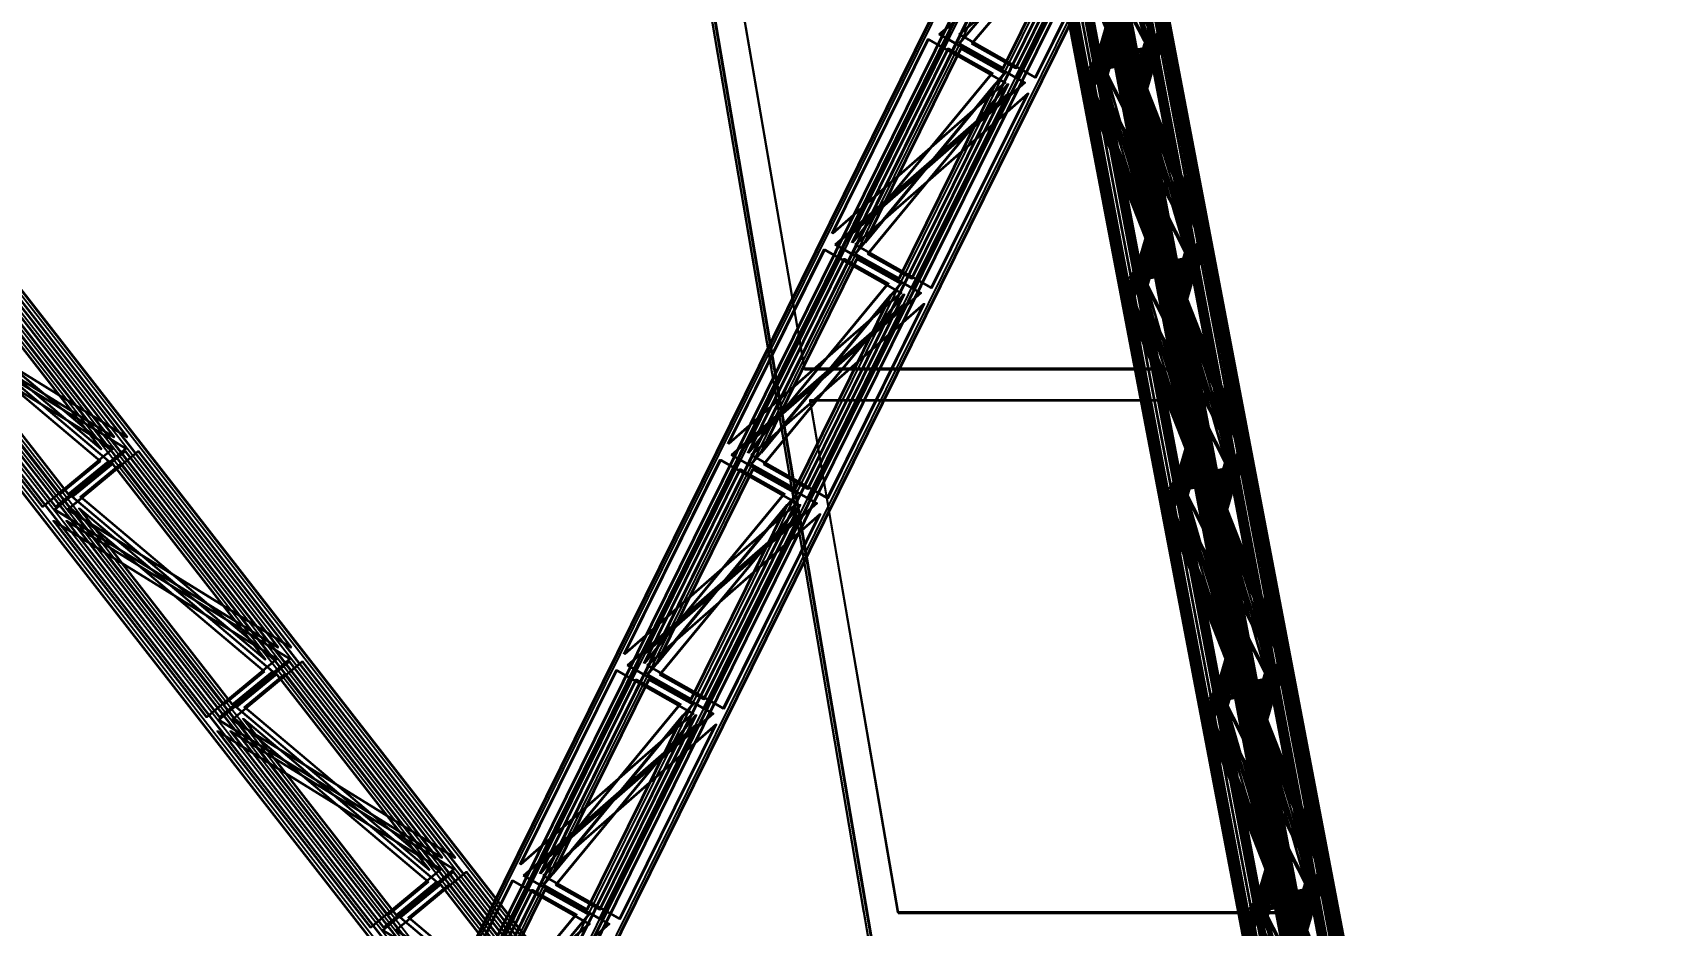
# Model space of a CAD drawing. Header units: millimetres. Extents: x -84906 to 117550, y -3000 to 338000.
# Drawn here: x 10660 to 19744, y 74025 to 78975 of the extents above; entities that cross this region are included whole.
import ezdxf

# ---------------------------------------------------------------- set-up
doc = ezdxf.new("R2010")
doc.units = ezdxf.units.MM
doc.layers.add('D-STR-DIM', color=7, linetype='Continuous', lineweight=13)
doc.layers.add('D-STR-STRC', color=7, linetype='Continuous', lineweight=25)
doc.styles.add('OpenSansCondensed-Light', font='OpenSansCondensed-Light.ttf')
doc.styles.add('TOWER_UNICODE', font='Arial Unicode.ttf')
doc.dimstyles.new('EZDXF', dxfattribs={"dimtxt": 0.25, "dimasz": 0.175, "dimexe": 0.375, "dimexo": 0.125, "dimgap": 0.1, "dimtad": 1, "dimlfac": 100, "dimzin": 12, "dimdsep": 46, "dimtxsty": 'OpenSansCondensed-Light', "dimblk": 'ARCHTICK', "dimcen": 2.5, "dimazin": 3, "dimtfac": 0.5, "dimtmove": 2, "dimatfit": 3})

# ---------------------------------------------------------------- blocks, each defined once
blk = doc.blocks.new('_ARCHTICK')
at = {"color": 0, "linetype": 'BYBLOCK', "const_width": 0.15}
blk.add_lwpolyline([(-0.5, -0.5), (0.5, 0.5)], dxfattribs=at)

msp = doc.modelspace()

# ---------------------------------------------------------------- linework, layer by layer
at = {"layer": 'D-STR-STRC'}
for points in [[(19367.7, 66200.3), (18882.7, 65799.7), (7969.6, 79799.7), (8454.5, 80200.3)], [(19371.5, 66200.3), (18886.5, 65799.7), (7973.4, 79799.7), (8458.3, 80200.3)], [(19439.7, 66200.3), (18954.8, 65799.7), (8041.7, 79799.7), (8526.6, 80200.3)], [(19443.5, 66200.3), (18958.6, 65799.7), (8045.5, 79799.7), (8530.4, 80200.3)], [(19297.4, 66131.4), (18979.1, 65868.6), (8066, 79868.6), (8384.2, 80131.4)], [(19301.2, 66131.4), (18982.9, 65868.6), (8069.8, 79868.6), (8388, 80131.4)], [(19343.4, 66131.4), (19025.1, 65868.6), (8112, 79868.6), (8430.2, 80131.4)], [(19347.1, 66131.4), (19028.9, 65868.6), (8115.8, 79868.6), (8434, 80131.4)], [(9260.2, 66149.7), (9788, 65850.3), (16706.4, 79850.3), (16178.6, 80149.7)], [(9265.9, 66149.7), (9793.8, 65850.3), (16712.2, 79850.3), (16184.3, 80149.7)], [(9369.4, 66149.7), (9897.2, 65850.3), (16815.7, 79850.3), (16287.8, 80149.7)], [(9375.1, 66149.7), (9903, 65850.3), (16821.4, 79850.3), (16293.6, 80149.7)], [(19115.4, 66149.7), (18912.2, 65850.3), (16249.1, 79850.3), (16452.3, 80149.7)], [(19130.3, 66149.7), (18927.2, 65850.3), (16264, 79850.3), (16467.2, 80149.7)], [(19094.4, 66168.5), (18927.3, 65831.5), (16264.2, 79831.5), (16431.3, 80168.5)], [(19078.8, 66185.3), (18939.1, 65814.7), (16276, 79814.7), (16415.7, 80185.3)], [(19109.7, 66168.5), (18942.5, 65831.5), (16279.4, 79831.5), (16446.5, 80168.5)], [(19066.9, 66200.3), (18948.5, 65799.7), (16285.4, 79799.7), (16403.7, 80200.3)], [(19094.3, 66185.3), (18954.5, 65814.7), (16291.4, 79814.7), (16431.1, 80185.3)], [(19082.4, 66200.3), (18964.1, 65799.7), (16300.9, 79799.7), (16419.3, 80200.3)], [(19100, 66131.4), (19022.3, 65868.6), (16359.2, 79868.6), (16436.8, 80131.4)], [(19115.5, 66131.4), (19037.8, 65868.6), (16374.7, 79868.6), (16452.4, 80131.4)], [(19399.1, 66149.7), (19195.9, 65850.3), (16532.8, 79850.3), (16736, 80149.7)], [(19288.4, 66131.4), (19210.8, 65868.6), (16547.6, 79868.6), (16625.3, 80131.4)], [(19414, 66149.7), (19210.9, 65850.3), (16547.7, 79850.3), (16750.9, 80149.7)], [(19383.7, 66168.5), (19216.6, 65831.5), (16553.5, 79831.5), (16720.6, 80168.5)], [(19304, 66131.4), (19226.3, 65868.6), (16563.2, 79868.6), (16640.8, 80131.4)], [(19399, 66168.5), (19231.8, 65831.5), (16568.7, 79831.5), (16735.8, 80168.5)], [(19371.7, 66185.3), (19232, 65814.7), (16568.9, 79814.7), (16708.6, 80185.3)], [(19362.2, 66200.3), (19243.9, 65799.7), (16580.7, 79799.7), (16699.1, 80200.3)], [(19387.1, 66185.3), (19247.4, 65814.7), (16584.3, 79814.7), (16724, 80185.3)], [(19377.7, 66200.3), (19259.4, 65799.7), (16596.3, 79799.7), (16714.6, 80200.3)], [(9370.6, 66098.3), (9717, 65901.7), (16635.5, 79901.7), (16289.1, 80098.3)], [(9376.4, 66098.3), (9722.8, 65901.7), (16641.2, 79901.7), (16294.8, 80098.3)], [(9440.3, 66098.3), (9786.7, 65901.7), (16705.2, 79901.7), (16358.8, 80098.3)], [(9446.1, 66098.3), (9792.5, 65901.7), (16710.9, 79901.7), (16364.5, 80098.3)], [(19597.2, 64963.9), (16823.6, 64963.9), (14256.3, 80041.4), (16729.9, 80041.4)], [(19597.2, 64961.2), (16823.6, 64961.2), (14256.3, 80038.8), (16729.9, 80038.8)], [(16839.3, 64963.9), (16839.3, 64963.9), (14272, 80041.4), (14272, 80041.4)], [(19379.3, 66051.2), (18947, 65969.7), (16283.8, 79969.7), (16716.2, 80051.2)], [(19379.3, 66051.2), (18947, 65969.7), (16283.8, 79969.7), (16716.2, 80051.2)], [(19379.3, 66049.7), (18947, 65968.2), (16283.8, 79968.2), (16716.2, 80049.7)], [(19379.3, 66049.7), (18947, 65968.2), (16283.8, 79968.2), (16716.2, 80049.7)], [(19379.3, 66041.1), (18947, 65958.9), (16283.9, 79958.9), (16716.1, 80041.1)], [(19131.8, 66098.3), (18998.5, 65901.7), (16335.3, 79901.7), (16468.7, 80098.3)], [(19118.1, 66110.6), (19008.4, 65889.4), (16345.2, 79889.4), (16454.9, 80110.6)], [(19146.7, 66098.3), (19013.4, 65901.7), (16350.3, 79901.7), (16483.6, 80098.3)], [(19107.8, 66121.6), (19016.1, 65878.4), (16353, 79878.4), (16444.7, 80121.6)], [(19133.3, 66110.6), (19023.6, 65889.4), (16360.5, 79889.4), (16470.2, 80110.6)], [(19123.2, 66121.6), (19031.5, 65878.4), (16368.4, 79878.4), (16460.1, 80121.6)], [(19312.9, 66098.3), (19179.5, 65901.7), (16516.4, 79901.7), (16649.7, 80098.3)], [(19302.7, 66110.6), (19193, 65889.4), (16529.8, 79889.4), (16639.5, 80110.6)], [(19327.8, 66098.3), (19194.5, 65901.7), (16531.3, 79901.7), (16664.7, 80098.3)], [(19294.7, 66121.6), (19203, 65878.4), (16539.9, 79878.4), (16631.6, 80121.6)], [(19317.9, 66110.6), (19208.2, 65889.4), (16545.1, 79889.4), (16654.8, 80110.6)], [(19310.1, 66121.6), (19218.4, 65878.4), (16555.3, 79878.4), (16647, 80121.6)], [(16823.6, 64958.2), (19597.2, 64958.2), (16729.9, 80035.8), (14256.3, 80035.8)], [(14754.8, 77110.6), (14754.8, 77110.6), (14271.1, 79951.4), (14271.1, 79951.4)], [(14770.6, 77113.3), (14770.6, 77113.3), (14286.9, 79954.1), (14286.9, 79954.1)], [(14939.1, 77110.3), (17102.6, 77110.3), (16566.3, 79951.7), (14451.2, 79951.7)], [(14939.1, 77107.3), (17102.6, 77107.3), (16566.3, 79948.7), (14451.2, 79948.7)], [(17102.5, 77113.3), (14939.1, 77113.3), (14451.3, 79954.1), (16566.4, 79954.1)], [(17102.5, 77110.6), (14939.1, 77110.6), (14451.3, 79951.4), (16566.4, 79951.4)], [(19379.3, 66031.8), (18947, 65950.3), (16283.8, 79950.3), (16716.2, 80031.8)], [(19379.3, 66031.8), (18947, 65950.3), (16283.8, 79950.3), (16716.2, 80031.8)], [(19379.3, 66030.3), (18947, 65948.8), (16283.8, 79948.8), (16716.2, 80030.3)], [(19379.3, 66030.3), (18947, 65948.8), (16283.8, 79948.8), (16716.2, 80030.3)], [(19581.5, 64958.2), (19581.5, 64958.2), (16714.2, 80035.8), (16714.2, 80035.8)], [(17271.1, 77107.3), (17271.1, 77107.3), (16730.8, 79948.7), (16730.8, 79948.7)], [(17286.8, 77110.3), (17286.8, 77110.3), (16746.5, 79951.7), (16746.5, 79951.7)], [(16885.3, 78948), (16695.5, 79945.9), (16386, 79887.6)], [(16885.3, 78948), (16695.5, 79945.9), (16386, 79887.6)], [(16885.3, 78946.5), (16695.5, 79944.4), (16386, 79886.1)], [(16885.3, 78946.5), (16695.5, 79944.4), (16386, 79886.1)], [(16885.3, 78928.7), (16695.5, 79926.6), (16386, 79868.3)], [(16885.3, 78928.7), (16695.5, 79926.6), (16386, 79868.3)], [(16885.3, 78927.2), (16695.5, 79925.1), (16386, 79866.8)], [(16885.3, 78927.2), (16695.5, 79925.1), (16386, 79866.8)], [(16885.2, 78938.2), (16695.5, 79935.4), (16386.1, 79876.5)], [(15794.7, 78916.1), (16038, 78778.1), (16539.2, 79792.3)], [(15800.4, 78916.1), (16043.7, 78778.1), (16544.9, 79792.3)], [(15864.4, 78916.1), (16107.7, 78778.1), (16608.9, 79792.3)], [(15870.1, 78916.1), (16113.4, 78778.1), (16614.6, 79792.3)], [(16849.5, 78895.7), (16540, 78837.3), (16350.1, 79835.2)], [(16849.5, 78895.7), (16540, 78837.3), (16350.1, 79835.2)], [(16849.5, 78894.1), (16540, 78835.8), (16350.1, 79833.7)], [(16849.5, 78894.1), (16540, 78835.8), (16350.1, 79833.7)], [(16849.5, 78876.3), (16540, 78818), (16350.1, 79815.9)], [(16849.5, 78876.3), (16540, 78818), (16350.1, 79815.9)], [(16849.5, 78874.8), (16540, 78816.5), (16350.1, 79814.4)], [(16849.5, 78874.8), (16540, 78816.5), (16350.1, 79814.4)], [(16849.4, 78885.6), (16540, 78826.7), (16350.3, 79823.9)], [(16659, 78916.1), (16565.3, 78778.1), (16372.4, 79792.3)], [(16650.2, 78922.5), (16573.2, 78767.2), (16379.1, 79787.2)], [(16643.8, 78928.1), (16579.4, 78757.3), (16384.2, 79783.3)], [(16673.9, 78916.1), (16580.3, 78778.1), (16387.3, 79792.3)], [(16639, 78933), (16584.4, 78748.4), (16388.1, 79780.5)], [(16665.4, 78922.5), (16588.4, 78767.2), (16394.4, 79787.2)], [(16659.2, 78928.1), (16594.8, 78757.3), (16399.6, 79783.3)], [(16654.5, 78933), (16600, 78748.4), (16403.6, 79780.5)], [(16840, 78916.1), (16746.4, 78778.1), (16553.5, 79792.3)], [(16834.8, 78922.5), (16757.8, 78767.2), (16563.7, 79787.2)], [(16855, 78916.1), (16761.3, 78778.1), (16568.4, 79792.3)], [(16830.7, 78928.1), (16766.3, 78757.3), (16571.1, 79783.3)], [(16827.4, 78933), (16772.9, 78748.4), (16576.5, 79780.5)], [(16850, 78922.5), (16773, 78767.2), (16579, 79787.2)], [(16846.1, 78928.1), (16781.7, 78757.3), (16586.5, 79783.3)], [(16843, 78933), (16788.4, 78748.4), (16592.1, 79780.5)], [(15684.2, 78967.6), (16108.9, 78726.6), (16610.1, 79740.8)], [(15689.9, 78967.6), (16114.7, 78726.6), (16615.9, 79740.8)], [(15793.4, 78967.6), (16218.1, 78726.6), (16719.3, 79740.8)], [(15799.1, 78967.6), (16223.9, 78726.6), (16725.1, 79740.8)], [(16642.6, 78967.6), (16479.1, 78726.6), (16286.2, 79740.8)], [(16626.6, 78980.4), (16492.1, 78709.3), (16298.1, 79729.3)], [(16657.5, 78967.6), (16494, 78726.6), (16301.1, 79740.8)], [(16614.8, 78991.8), (16502.4, 78693.6), (16307.2, 79719.6)], [(16641.8, 78980.4), (16507.3, 78709.3), (16313.3, 79729.3)], [(16605.9, 79001.9), (16510.6, 78679.6), (16314.3, 79711.7)], [(16630.2, 78991.8), (16517.8, 78693.6), (16322.6, 79719.6)], [(16621.4, 79001.9), (16526.2, 78679.6), (16329.8, 79711.7)], [(16926.3, 78967.6), (16762.8, 78726.6), (16569.9, 79740.8)], [(16941.2, 78967.6), (16777.7, 78726.6), (16584.8, 79740.8)], [(16915.9, 78980.4), (16781.4, 78709.3), (16587.4, 79729.3)], [(16907.7, 78991.8), (16795.3, 78693.6), (16600.1, 79719.6)], [(16931.1, 78980.4), (16796.6, 78709.3), (16602.6, 79729.3)], [(16901.2, 79001.9), (16806, 78679.6), (16609.6, 79711.7)], [(16923.1, 78991.8), (16810.7, 78693.6), (16615.5, 79719.6)], [(16916.7, 79001.9), (16821.5, 78679.6), (16625.2, 79711.7)], [(16853, 77875.7), (16647.2, 78957.4), (16512.7, 78686.2)], [(16839.6, 77887.9), (16633.2, 78973.1), (16520.7, 78674.8)], [(16829.4, 77898.4), (16622.3, 78987.1), (16527.1, 78664.8)], [(16868.2, 77875.7), (16662.5, 78957.4), (16528, 78686.2)], [(16855, 77887.9), (16648.6, 78973.1), (16536.1, 78674.8)], [(16845, 77898.4), (16637.9, 78987.1), (16542.7, 78664.8)], [(17142.3, 77875.7), (16936.5, 78957.4), (16802, 78686.2)], [(17132.5, 77887.9), (16926.1, 78973.1), (16813.6, 78674.8)], [(17157.5, 77875.7), (16951.8, 78957.4), (16817.3, 78686.2)], [(17124.8, 77898.4), (16917.7, 78987.1), (16822.4, 78664.8)], [(17147.9, 77887.9), (16941.5, 78973.1), (16829, 78674.8)], [(17140.3, 77898.4), (16933.2, 78987.1), (16838, 78664.8)], [(15090.2, 77861.8), (15623, 78940.1), (16047.8, 78699.1)], [(15095.9, 77861.8), (15628.8, 78940.1), (16053.5, 78699.1)], [(15199.4, 77861.8), (15732.3, 78940.1), (16157, 78699.1)], [(15200.7, 77810.3), (15733.5, 78888.6), (15976.8, 78750.5)], [(15205.1, 77861.8), (15738, 78940.1), (16162.7, 78699.1)], [(15206.4, 77810.3), (15739.3, 78888.6), (15982.6, 78750.5)], [(15270.4, 77810.3), (15803.2, 78888.6), (16046.5, 78750.5)], [(15276.1, 77810.3), (15809, 78888.6), (16052.3, 78750.5)], [(16871.2, 77861.8), (16666.1, 78940.1), (16502.6, 78699.1)], [(16886.2, 77861.8), (16681.1, 78940.1), (16517.6, 78699.1)], [(16887.6, 77810.3), (16682.5, 78888.6), (16588.9, 78750.5)], [(16876.6, 77817.8), (16670.9, 78899.5), (16593.8, 78744.1)], [(16868.6, 77824.2), (16662.1, 78909.4), (16597.7, 78738.5)], [(16862.5, 77829.6), (16655.4, 78918.3), (16600.9, 78733.7)], [(16902.6, 77810.3), (16697.5, 78888.6), (16603.8, 78750.5)], [(16891.8, 77817.8), (16686.1, 78899.5), (16609, 78744.1)], [(16884, 77824.2), (16677.6, 78909.4), (16613.2, 78738.5)], [(16878.1, 77829.6), (16671, 78918.3), (16616.4, 78733.7)], [(17068.7, 77810.3), (16863.6, 78888.6), (16769.9, 78750.5)], [(17061.2, 77817.8), (16855.5, 78899.5), (16778.4, 78744.1)], [(17055.5, 77824.2), (16849.1, 78909.4), (16784.7, 78738.5)], [(17083.6, 77810.3), (16878.5, 78888.6), (16784.9, 78750.5)], [(17154.9, 77861.8), (16949.8, 78940.1), (16786.3, 78699.1)], [(17051, 77829.6), (16843.9, 78918.3), (16789.4, 78733.7)], [(17076.5, 77817.8), (16870.7, 78899.5), (16793.7, 78744.1)], [(17070.9, 77824.2), (16864.5, 78909.4), (16800.1, 78738.5)], [(17169.9, 77861.8), (16964.8, 78940.1), (16801.3, 78699.1)], [(17066.5, 77829.6), (16859.4, 78918.3), (16804.9, 78733.7)], [(17107.2, 77781.3), (16903.9, 78850.2), (16594.4, 78791.8)], [(17107.2, 77781.3), (16903.9, 78850.2), (16594.4, 78791.8)], [(17107.2, 77779.8), (16903.9, 78848.7), (16594.4, 78790.3)], [(17107.2, 77779.8), (16903.9, 78848.7), (16594.4, 78790.3)], [(17107.1, 77771.5), (16903.9, 78840), (16594.4, 78781.1)], [(17107.2, 77762), (16903.9, 78830.9), (16594.4, 78772.5)], [(17107.2, 77762), (16903.9, 78830.9), (16594.4, 78772.5)], [(17107.2, 77760.5), (16903.9, 78829.4), (16594.4, 78771)], [(17107.2, 77760.5), (16903.9, 78829.4), (16594.4, 78771)], [(15218.1, 77749.5), (15461.4, 77611.4), (15994.3, 78689.7)], [(15223.9, 77749.5), (15467.2, 77611.4), (16000, 78689.7)], [(15287.8, 77749.5), (15531.1, 77611.4), (16064, 78689.7)], [(15293.6, 77749.5), (15536.9, 77611.4), (16069.7, 78689.7)], [(17071.4, 77729), (16761.9, 77670.6), (16558.6, 78739.5)], [(17071.4, 77729), (16761.9, 77670.6), (16558.6, 78739.5)], [(17071.4, 77727.5), (16761.9, 77669.1), (16558.6, 78738)], [(17071.4, 77727.5), (16761.9, 77669.1), (16558.6, 78738)], [(17071.3, 77718.9), (16761.9, 77660), (16558.6, 78728.5)], [(17071.4, 77709.7), (16761.9, 77651.3), (16558.6, 78720.2)], [(17071.4, 77709.7), (16761.9, 77651.3), (16558.6, 78720.2)], [(17071.4, 77708.2), (16761.9, 77649.8), (16558.6, 78718.7)], [(17071.4, 77708.2), (16761.9, 77649.8), (16558.6, 78718.7)], [(16880.9, 77749.5), (16787.3, 77611.4), (16582.2, 78689.7)], [(16872.1, 77755.9), (16795.1, 77600.5), (16589.3, 78682.2)], [(16865.7, 77761.5), (16801.3, 77590.6), (16594.9, 78675.8)], [(16895.9, 77749.5), (16802.2, 77611.4), (16597.1, 78689.7)], [(16887.4, 77755.9), (16810.3, 77600.5), (16604.6, 78682.2)], [(16881.1, 77761.5), (16816.7, 77590.6), (16610.3, 78675.8)], [(17062, 77749.5), (16968.3, 77611.4), (16763.2, 78689.7)], [(17056.8, 77755.9), (16979.7, 77600.5), (16773.9, 78682.2)], [(17076.9, 77749.5), (16983.3, 77611.4), (16778.1, 78689.7)], [(17052.6, 77761.5), (16988.2, 77590.6), (16781.8, 78675.8)], [(17072, 77755.9), (16994.9, 77600.5), (16789.2, 78682.2)], [(17068, 77761.5), (17003.6, 77590.6), (16797.2, 78675.8)], [(15107.6, 77800.9), (15532.4, 77559.9), (16065.3, 78638.2)], [(15113.4, 77800.9), (15538.1, 77559.9), (16071, 78638.2)], [(15216.9, 77800.9), (15641.6, 77559.9), (16174.5, 78638.2)], [(15222.6, 77800.9), (15647.3, 77559.9), (16180.2, 78638.2)], [(16864.5, 77800.9), (16701, 77559.9), (16495.9, 78638.2)], [(16848.5, 77813.8), (16714, 77542.6), (16508.3, 78624.3)], [(16879.5, 77800.9), (16716, 77559.9), (16510.8, 78638.2)], [(16836.7, 77825.2), (16724.3, 77526.9), (16517.9, 78612.1)], [(16863.7, 77813.8), (16729.2, 77542.6), (16523.5, 78624.3)], [(16827.8, 77835.2), (16732.6, 77512.9), (16525.5, 78601.6)], [(16852.2, 77825.2), (16739.7, 77526.9), (16533.3, 78612.1)], [(16843.3, 77835.2), (16748.1, 77512.9), (16541, 78601.6)], [(16860.9, 77766.3), (16806.3, 77581.7), (16599.2, 78670.4)], [(16876.4, 77766.3), (16821.9, 77581.7), (16614.8, 78670.4)], [(17148.2, 77800.9), (16984.7, 77559.9), (16779.6, 78638.2)], [(17049.4, 77766.3), (16994.8, 77581.7), (16787.7, 78670.4)], [(17163.2, 77800.9), (16999.7, 77559.9), (16794.5, 78638.2)], [(17137.8, 77813.8), (17003.3, 77542.6), (16797.6, 78624.3)], [(17064.9, 77766.3), (17010.3, 77581.7), (16803.3, 78670.4)], [(17129.6, 77825.2), (17017.2, 77526.9), (16810.8, 78612.1)], [(17153, 77813.8), (17018.5, 77542.6), (16812.8, 78624.3)], [(17123.1, 77835.2), (17027.9, 77512.9), (16820.8, 78601.6)], [(17145.1, 77825.2), (17032.6, 77526.9), (16826.2, 78612.1)], [(17138.7, 77835.2), (17043.4, 77512.9), (16836.3, 78601.6)], [(11108.4, 76731.8), (10259.8, 77820.4), (9869.6, 77498.1)], [(11112.2, 76731.8), (10263.6, 77820.4), (9873.4, 77498.1)], [(11180.5, 76731.8), (10331.9, 77820.4), (9941.6, 77498.1)], [(11184.3, 76731.8), (10335.7, 77820.4), (9945.4, 77498.1)], [(14513.6, 76695.1), (15046.5, 77773.4), (15471.3, 77532.4)], [(14519.4, 76695.1), (15052.3, 77773.4), (15477, 77532.4)], [(14622.9, 76695.1), (15155.7, 77773.4), (15580.5, 77532.4)], [(14628.6, 76695.1), (15161.5, 77773.4), (15586.2, 77532.4)], [(17093.2, 76695.1), (16888.1, 77773.4), (16724.6, 77532.4)], [(17074.9, 76709), (16869.2, 77790.7), (16734.7, 77519.6)], [(17108.1, 76695.1), (16903, 77773.4), (16739.5, 77532.4)], [(17061.5, 76721.3), (16855.1, 77806.4), (16742.7, 77508.2)], [(17051.4, 76731.8), (16844.3, 77820.4), (16749, 77498.1)], [(17090.1, 76709), (16884.4, 77790.7), (16749.9, 77519.6)], [(17076.9, 76721.3), (16870.5, 77806.4), (16758.1, 77508.2)], [(17066.9, 76731.8), (16859.8, 77820.4), (16764.6, 77498.1)], [(17376.9, 76695.1), (17171.8, 77773.4), (17008.3, 77532.4)], [(17391.8, 76695.1), (17186.7, 77773.4), (17023.2, 77532.4)], [(17364.2, 76709), (17158.5, 77790.7), (17024, 77519.6)], [(17354.4, 76721.3), (17148, 77806.4), (17035.6, 77508.2)], [(17379.5, 76709), (17173.7, 77790.7), (17039.2, 77519.6)], [(17346.7, 76731.8), (17139.6, 77820.4), (17044.4, 77498.1)], [(17369.8, 76721.3), (17163.4, 77806.4), (17051, 77508.2)], [(17362.2, 76731.8), (17155.1, 77820.4), (17059.9, 77498.1)], [(11038.1, 76662.9), (10189.5, 77751.6), (9966, 77567)], [(11041.9, 76662.9), (10193.3, 77751.6), (9969.8, 77567)], [(11084.1, 76662.9), (10235.5, 77751.6), (10012, 77567)], [(11087.9, 76662.9), (10239.3, 77751.6), (10015.8, 77567)], [(14624.1, 76643.6), (15157, 77721.9), (15400.3, 77583.9)], [(14629.9, 76643.6), (15162.7, 77721.9), (15406, 77583.9)], [(14693.8, 76643.6), (15226.7, 77721.9), (15470, 77583.9)], [(14699.6, 76643.6), (15232.4, 77721.9), (15475.7, 77583.9)], [(17109.6, 76643.6), (16904.5, 77721.9), (16810.8, 77583.9)], [(17098.5, 76651.1), (16892.8, 77732.8), (16815.7, 77577.5)], [(17329.2, 76614.7), (17125.8, 77683.5), (16816.3, 77625.2)], [(17329.2, 76614.7), (17125.8, 77683.5), (16816.3, 77625.2)], [(17329.2, 76613.2), (17125.8, 77682), (16816.3, 77623.7)], [(17329.2, 76613.2), (17125.8, 77682), (16816.3, 77623.7)], [(17090.5, 76657.6), (16884.1, 77742.7), (16819.7, 77571.9)], [(17084.5, 76662.9), (16877.4, 77751.6), (16822.8, 77567)], [(17124.5, 76643.6), (16919.4, 77721.9), (16825.7, 77583.9)], [(17113.8, 76651.1), (16908, 77732.8), (16831, 77577.5)], [(17105.9, 76657.6), (16899.5, 77742.7), (16835.1, 77571.9)], [(17100, 76662.9), (16892.9, 77751.6), (16838.4, 77567)], [(17290.6, 76643.6), (17085.5, 77721.9), (16991.9, 77583.9)], [(17283.2, 76651.1), (17077.4, 77732.8), (17000.4, 77577.5)], [(17277.4, 76657.6), (17071, 77742.7), (17006.6, 77571.9)], [(17305.6, 76643.6), (17100.4, 77721.9), (17006.8, 77583.9)], [(17272.9, 76662.9), (17065.8, 77751.6), (17011.3, 77567)], [(17298.4, 76651.1), (17092.6, 77732.8), (17015.6, 77577.5)], [(17292.8, 76657.6), (17086.4, 77742.7), (17022, 77571.9)], [(17288.5, 76662.9), (17081.4, 77751.6), (17026.8, 77567)], [(17329.2, 76595.4), (17125.8, 77664.2), (16816.3, 77605.9)], [(17329.2, 76595.4), (17125.8, 77664.2), (16816.3, 77605.9)], [(17329.2, 76593.8), (17125.8, 77662.7), (16816.3, 77604.3)], [(17329.2, 76593.8), (17125.8, 77662.7), (16816.3, 77604.3)], [(17329.1, 76604.9), (17125.8, 77673.3), (16816.4, 77614.4)], [(11031.4, 76599.7), (10807.9, 76415.1), (9959.2, 77503.7)], [(11035.2, 76599.7), (10811.7, 76415.1), (9963, 77503.7)], [(11077.4, 76599.7), (10853.8, 76415.1), (10005.2, 77503.7)], [(11081.2, 76599.7), (10857.6, 76415.1), (10009, 77503.7)], [(14641.6, 76582.8), (14884.9, 76444.7), (15417.8, 77523)], [(14647.3, 76582.8), (14890.6, 76444.7), (15423.5, 77523)], [(14711.3, 76582.8), (14954.6, 76444.7), (15487.4, 77523)], [(14717, 76582.8), (14960.3, 76444.7), (15493.2, 77523)], [(17293.3, 76562.3), (16983.8, 76504), (16780.5, 77572.8)], [(17293.3, 76562.3), (16983.8, 76504), (16780.5, 77572.8)], [(17293.3, 76560.8), (16983.8, 76502.5), (16780.5, 77571.3)], [(17293.3, 76560.8), (16983.8, 76502.5), (16780.5, 77571.3)], [(17293.3, 76543), (16983.8, 76484.7), (16780.5, 77553.5)], [(17293.3, 76543), (16983.8, 76484.7), (16780.5, 77553.5)], [(17293.3, 76541.5), (16983.8, 76483.1), (16780.5, 77552)], [(17293.3, 76541.5), (16983.8, 76483.1), (16780.5, 77552)], [(17293.3, 76552.2), (16983.8, 76493.4), (16780.6, 77561.8)], [(17102.9, 76582.8), (17009.2, 76444.7), (16804.1, 77523)], [(17094.1, 76589.2), (17017, 76433.9), (16811.3, 77515.5)], [(17087.6, 76594.8), (17023.2, 76424), (16816.8, 77509.1)], [(17117.8, 76582.8), (17024.1, 76444.7), (16819, 77523)], [(17082.8, 76599.7), (17028.3, 76415.1), (16821.2, 77503.7)], [(17109.3, 76589.2), (17032.2, 76433.9), (16826.5, 77515.5)], [(17103.1, 76594.8), (17038.7, 76424), (16832.2, 77509.1)], [(17098.4, 76599.7), (17043.8, 76415.1), (16836.7, 77503.7)], [(17283.9, 76582.8), (17190.2, 76444.7), (16985.1, 77523)], [(17278.7, 76589.2), (17201.6, 76433.9), (16995.9, 77515.5)], [(17298.8, 76582.8), (17205.2, 76444.7), (17000.1, 77523)], [(17274.6, 76594.8), (17210.2, 76424), (17003.7, 77509.1)], [(17271.3, 76599.7), (17216.7, 76415.1), (17009.6, 77503.7)], [(17293.9, 76589.2), (17216.9, 76433.9), (17011.1, 77515.5)], [(17290, 76594.8), (17225.6, 76424), (17019.1, 77509.1)], [(17286.8, 76599.7), (17232.3, 76415.1), (17025.2, 77503.7)], [(11101.7, 76668.5), (10711.5, 76346.2), (9862.8, 77434.9)], [(11105.5, 76668.5), (10715.3, 76346.2), (9866.6, 77434.9)], [(11173.8, 76668.5), (10783.5, 76346.2), (9934.9, 77434.9)], [(11177.6, 76668.5), (10787.3, 76346.2), (9938.7, 77434.9)], [(14531.1, 76634.3), (14955.9, 76393.3), (15488.7, 77471.6)], [(14536.9, 76634.3), (14961.6, 76393.3), (15494.5, 77471.6)], [(14640.3, 76634.3), (15065.1, 76393.3), (15597.9, 77471.6)], [(14646.1, 76634.3), (15070.8, 76393.3), (15603.7, 77471.6)], [(17086.4, 76634.3), (16922.9, 76393.3), (16717.8, 77471.6)], [(17070.4, 76647.1), (16935.9, 76376), (16730.2, 77457.6)], [(17101.4, 76634.3), (16937.9, 76393.3), (16732.8, 77471.6)], [(17058.7, 76658.5), (16946.2, 76360.3), (16739.8, 77445.4)], [(17085.7, 76647.1), (16951.2, 76376), (16745.4, 77457.6)], [(17049.7, 76668.5), (16954.5, 76346.2), (16747.4, 77434.9)], [(17074.1, 76658.5), (16961.6, 76360.3), (16755.2, 77445.4)], [(17065.3, 76668.5), (16970, 76346.2), (16762.9, 77434.9)], [(17370.2, 76634.3), (17206.7, 76393.3), (17001.5, 77471.6)], [(17385.1, 76634.3), (17221.6, 76393.3), (17016.5, 77471.6)], [(17359.7, 76647.1), (17225.2, 76376), (17019.5, 77457.6)], [(17351.6, 76658.5), (17239.1, 76360.3), (17032.7, 77445.4)], [(17375, 76647.1), (17240.5, 76376), (17034.7, 77457.6)], [(17345.1, 76668.5), (17249.8, 76346.2), (17042.7, 77434.9)], [(17367, 76658.5), (17254.5, 76360.3), (17048.1, 77445.4)], [(17360.6, 76668.5), (17265.4, 76346.2), (17058.3, 77434.9)], [(15268.3, 74095.1), (15268.3, 74095.1), (14784.6, 76935.9), (14784.6, 76935.9)], [(15284.1, 74097.8), (15284.1, 74097.8), (14800.4, 76938.6), (14800.4, 76938.6)], [(15457, 74094.8), (17671.7, 74094.8), (17135.4, 76936.2), (14969, 76936.2)], [(15457, 74091.8), (17671.7, 74091.8), (17135.4, 76933.2), (14969, 76933.2)], [(17671.6, 74097.8), (15456.9, 74097.8), (14969.1, 76938.6), (17135.5, 76938.6)], [(17671.6, 74095.1), (15456.9, 74095.1), (14969.1, 76935.9), (17135.5, 76935.9)], [(17844.6, 74091.8), (17844.6, 74091.8), (17304.2, 76933.2), (17304.2, 76933.2)], [(17860.3, 74094.8), (17860.3, 74094.8), (17319.9, 76936.2), (17319.9, 76936.2)], [(12017.9, 75565.1), (11169.2, 76653.8), (10779, 76331.5)], [(12021.7, 75565.1), (11173, 76653.8), (10782.8, 76331.5)], [(12089.9, 75565.1), (11241.3, 76653.8), (10851.1, 76331.5)], [(12093.7, 75565.1), (11245.1, 76653.8), (10854.9, 76331.5)], [(13937.1, 75528.4), (14470, 76606.7), (14894.7, 76365.7)], [(13942.9, 75528.4), (14475.7, 76606.7), (14900.5, 76365.7)], [(14046.3, 75528.4), (14579.2, 76606.7), (15003.9, 76365.7)], [(14052.1, 75528.4), (14584.9, 76606.7), (15009.7, 76365.7)], [(17315.1, 75528.4), (17110, 76606.7), (16946.5, 76365.7)], [(17296.9, 75542.4), (17091.1, 76624), (16956.6, 76352.9)], [(17330, 75528.4), (17124.9, 76606.7), (16961.4, 76365.7)], [(17283.4, 75554.6), (17077, 76639.7), (16964.6, 76341.5)], [(17273.3, 75565.1), (17066.2, 76653.8), (16971, 76331.5)], [(17312.1, 75542.4), (17106.3, 76624), (16971.8, 76352.9)], [(17298.9, 75554.6), (17092.4, 76639.7), (16980, 76341.5)], [(17288.8, 75565.1), (17081.7, 76653.8), (16986.5, 76331.5)], [(17598.8, 75528.4), (17393.7, 76606.7), (17230.2, 76365.7)], [(17613.7, 75528.4), (17408.6, 76606.7), (17245.1, 76365.7)], [(17586.2, 75542.4), (17380.4, 76624), (17245.9, 76352.9)], [(17576.3, 75554.6), (17369.9, 76639.7), (17257.5, 76341.5)], [(17601.4, 75542.4), (17395.6, 76624), (17261.1, 76352.9)], [(17568.6, 75565.1), (17361.5, 76653.8), (17266.3, 76331.5)], [(17591.8, 75554.6), (17385.3, 76639.7), (17272.9, 76341.5)], [(17584.2, 75565.1), (17377.1, 76653.8), (17281.8, 76331.5)], [(11947.6, 75496.3), (11098.9, 76584.9), (10875.4, 76400.3)], [(11951.3, 75496.3), (11102.7, 76584.9), (10879.2, 76400.3)], [(11993.5, 75496.3), (11144.9, 76584.9), (10921.4, 76400.3)], [(11997.3, 75496.3), (11148.7, 76584.9), (10925.2, 76400.3)], [(14047.6, 75477), (14580.5, 76555.3), (14823.8, 76417.2)], [(14053.3, 75477), (14586.2, 76555.3), (14829.5, 76417.2)], [(14117.3, 75477), (14650.1, 76555.3), (14893.4, 76417.2)], [(14123, 75477), (14655.9, 76555.3), (14899.2, 76417.2)], [(17331.5, 75477), (17126.4, 76555.3), (17032.7, 76417.2)], [(17320.5, 75484.5), (17114.7, 76566.1), (17037.7, 76410.8)], [(17551.1, 75448), (17347.8, 76516.9), (17038.3, 76458.5)], [(17551.1, 75448), (17347.8, 76516.9), (17038.3, 76458.5)], [(17551.1, 75446.5), (17347.8, 76515.3), (17038.3, 76457)], [(17551.1, 75446.5), (17347.8, 76515.3), (17038.3, 76457)], [(17551, 75438.2), (17347.8, 76506.6), (17038.3, 76447.8)], [(17551.1, 75428.7), (17347.8, 76497.5), (17038.3, 76439.2)], [(17551.1, 75428.7), (17347.8, 76497.5), (17038.3, 76439.2)], [(17551.1, 75427.2), (17347.8, 76496), (17038.3, 76437.7)], [(17551.1, 75427.2), (17347.8, 76496), (17038.3, 76437.7)], [(17312.4, 75490.9), (17106, 76576), (17041.6, 76405.2)], [(17306.4, 75496.3), (17099.3, 76584.9), (17044.7, 76400.3)], [(17346.4, 75477), (17141.3, 76555.3), (17047.7, 76417.2)], [(17335.7, 75484.5), (17129.9, 76566.1), (17052.9, 76410.8)], [(17327.8, 75490.9), (17121.4, 76576), (17057, 76405.2)], [(17321.9, 75496.3), (17114.8, 76584.9), (17060.3, 76400.3)], [(17512.6, 75477), (17307.4, 76555.3), (17213.8, 76417.2)], [(17505.1, 75484.5), (17299.3, 76566.1), (17222.3, 76410.8)], [(17499.3, 75490.9), (17292.9, 76576), (17228.5, 76405.2)], [(17527.5, 75477), (17322.4, 76555.3), (17228.7, 76417.2)], [(17494.9, 75496.3), (17287.8, 76584.9), (17233.2, 76400.3)], [(17520.3, 75484.5), (17314.6, 76566.1), (17237.5, 76410.8)], [(17514.7, 75490.9), (17308.3, 76576), (17243.9, 76405.2)], [(17510.4, 75496.3), (17303.3, 76584.9), (17248.8, 76400.3)], [(17515.2, 75395.7), (17205.7, 75337.3), (17002.4, 76406.2)], [(17515.2, 75395.7), (17205.7, 75337.3), (17002.4, 76406.2)], [(17515.2, 75394.1), (17205.7, 75335.8), (17002.4, 76404.6)], [(17515.2, 75394.1), (17205.7, 75335.8), (17002.4, 76404.6)], [(11940.8, 75433), (11717.3, 75248.4), (10868.7, 76337.1)], [(11944.6, 75433), (11721.1, 75248.4), (10872.4, 76337.1)], [(11986.8, 75433), (11763.3, 75248.4), (10914.6, 76337.1)], [(11990.6, 75433), (11767.1, 75248.4), (10918.4, 76337.1)], [(14065.1, 75416.1), (14308.4, 75278.1), (14841.2, 76356.4)], [(14070.8, 75416.1), (14314.1, 75278.1), (14847, 76356.4)], [(14134.7, 75416.1), (14378, 75278.1), (14910.9, 76356.4)], [(14140.5, 75416.1), (14383.8, 75278.1), (14916.7, 76356.4)], [(17515.2, 75376.3), (17205.7, 75318), (17002.4, 76386.8)], [(17515.2, 75376.3), (17205.7, 75318), (17002.4, 76386.8)], [(17515.2, 75374.8), (17205.7, 75316.5), (17002.4, 76385.3)], [(17515.2, 75374.8), (17205.7, 75316.5), (17002.4, 76385.3)], [(17515.2, 75385.6), (17205.7, 75326.7), (17002.5, 76395.1)], [(17324.8, 75416.1), (17231.1, 75278.1), (17026, 76356.4)], [(17316, 75422.5), (17238.9, 75267.2), (17033.2, 76348.9)], [(17309.6, 75428.1), (17245.2, 75257.3), (17038.7, 76342.4)], [(17339.7, 75416.1), (17246.1, 75278.1), (17040.9, 76356.4)], [(17304.7, 75433), (17250.2, 75248.4), (17043.1, 76337.1)], [(17331.2, 75422.5), (17254.2, 75267.2), (17048.4, 76348.9)], [(17325, 75428.1), (17260.6, 75257.3), (17054.2, 76342.4)], [(17320.3, 75433), (17265.7, 75248.4), (17058.6, 76337.1)], [(17505.8, 75416.1), (17412.2, 75278.1), (17207.1, 76356.4)], [(17500.6, 75422.5), (17423.6, 75267.2), (17217.8, 76348.9)], [(17520.8, 75416.1), (17427.1, 75278.1), (17222, 76356.4)], [(17496.5, 75428.1), (17432.1, 75257.3), (17225.7, 76342.4)], [(17493.2, 75433), (17438.7, 75248.4), (17231.6, 76337.1)], [(17515.8, 75422.5), (17438.8, 75267.2), (17233, 76348.9)], [(17511.9, 75428.1), (17447.5, 75257.3), (17241.1, 76342.4)], [(17508.8, 75433), (17454.2, 75248.4), (17247.1, 76337.1)], [(12011.1, 75501.9), (11620.9, 75179.6), (10772.3, 76268.2)], [(12014.9, 75501.9), (11624.7, 75179.6), (10776.1, 76268.2)], [(12083.2, 75501.9), (11693, 75179.6), (10844.3, 76268.2)], [(12087, 75501.9), (11696.8, 75179.6), (10848.1, 76268.2)], [(13954.6, 75467.6), (14379.3, 75226.6), (14912.2, 76304.9)], [(13960.3, 75467.6), (14385.1, 75226.6), (14917.9, 76304.9)], [(14063.8, 75467.6), (14488.5, 75226.6), (15021.4, 76304.9)], [(14069.5, 75467.6), (14494.3, 75226.6), (15027.1, 76304.9)], [(17308.4, 75467.6), (17144.9, 75226.6), (16939.8, 76304.9)], [(17292.4, 75480.4), (17157.9, 75209.3), (16952.1, 76291)], [(17323.3, 75467.6), (17159.8, 75226.6), (16954.7, 76304.9)], [(17280.6, 75491.8), (17168.2, 75193.6), (16961.7, 76278.7)], [(17307.6, 75480.4), (17173.1, 75209.3), (16967.3, 76291)], [(17271.6, 75501.9), (17176.4, 75179.6), (16969.3, 76268.2)], [(17296, 75491.8), (17183.6, 75193.6), (16977.2, 76278.7)], [(17287.2, 75501.9), (17192, 75179.6), (16984.9, 76268.2)], [(17592.1, 75467.6), (17428.6, 75226.6), (17223.5, 76304.9)], [(17607, 75467.6), (17443.5, 75226.6), (17238.4, 76304.9)], [(17581.7, 75480.4), (17447.2, 75209.3), (17241.4, 76291)], [(17573.5, 75491.8), (17461.1, 75193.6), (17254.6, 76278.7)], [(17596.9, 75480.4), (17462.4, 75209.3), (17256.6, 76291)], [(17567, 75501.9), (17471.8, 75179.6), (17264.7, 76268.2)], [(17588.9, 75491.8), (17476.5, 75193.6), (17270.1, 76278.7)], [(17582.5, 75501.9), (17487.3, 75179.6), (17280.2, 76268.2)], [(12927.3, 74398.4), (12078.7, 75487.1), (11688.4, 75164.8)], [(12931.1, 74398.4), (12082.5, 75487.1), (11692.2, 75164.8)], [(12999.4, 74398.4), (12150.7, 75487.1), (11760.5, 75164.8)], [(13003.2, 74398.4), (12154.5, 75487.1), (11764.3, 75164.8)], [(12857, 74329.6), (12008.4, 75418.3), (11784.8, 75233.7)], [(12860.8, 74329.6), (12012.1, 75418.3), (11788.6, 75233.7)], [(12903, 74329.6), (12054.3, 75418.3), (11830.8, 75233.7)], [(12906.8, 74329.6), (12058.1, 75418.3), (11834.6, 75233.7)], [(13360.6, 74361.8), (13893.4, 75440.1), (14318.2, 75199.1)], [(13366.3, 74361.8), (13899.2, 75440.1), (14323.9, 75199.1)], [(13469.8, 74361.8), (14002.6, 75440.1), (14427.4, 75199.1)], [(13475.5, 74361.8), (14008.4, 75440.1), (14433.1, 75199.1)], [(17537, 74361.8), (17331.9, 75440.1), (17168.4, 75199.1)], [(17518.8, 74375.7), (17313, 75457.4), (17178.5, 75186.2)], [(17552, 74361.8), (17346.8, 75440.1), (17183.3, 75199.1)], [(17505.4, 74387.9), (17298.9, 75473.1), (17186.5, 75174.8)], [(17495.2, 74398.4), (17288.1, 75487.1), (17192.9, 75164.8)], [(17534, 74375.7), (17328.3, 75457.4), (17193.7, 75186.2)], [(17520.8, 74387.9), (17314.4, 75473.1), (17201.9, 75174.8)], [(17510.8, 74398.4), (17303.7, 75487.1), (17208.4, 75164.8)], [(17534.3, 74324.2), (17327.9, 75409.4), (17263.5, 75238.5)], [(17528.3, 74329.6), (17321.2, 75418.3), (17266.7, 75233.7)], [(17549.8, 74324.2), (17343.3, 75409.4), (17278.9, 75238.5)], [(17543.9, 74329.6), (17336.8, 75418.3), (17282.2, 75233.7)], [(17721.3, 74324.2), (17514.8, 75409.4), (17450.4, 75238.5)], [(17820.7, 74361.8), (17615.6, 75440.1), (17452.1, 75199.1)], [(17716.8, 74329.6), (17509.7, 75418.3), (17455.1, 75233.7)], [(17736.7, 74324.2), (17530.3, 75409.4), (17465.9, 75238.5)], [(17835.7, 74361.8), (17630.5, 75440.1), (17467, 75199.1)], [(17808.1, 74375.7), (17602.3, 75457.4), (17467.8, 75186.2)], [(17732.3, 74329.6), (17525.2, 75418.3), (17470.7, 75233.7)], [(17798.3, 74387.9), (17591.8, 75473.1), (17479.4, 75174.8)], [(17823.3, 74375.7), (17617.6, 75457.4), (17483, 75186.2)], [(17790.6, 74398.4), (17583.5, 75487.1), (17488.2, 75164.8)], [(17813.7, 74387.9), (17607.3, 75473.1), (17494.8, 75174.8)], [(17806.1, 74398.4), (17599, 75487.1), (17503.8, 75164.8)], [(13471.1, 74310.3), (14003.9, 75388.6), (14247.2, 75250.5)], [(13476.8, 74310.3), (14009.7, 75388.6), (14253, 75250.5)], [(13540.7, 74310.3), (14073.6, 75388.6), (14316.9, 75250.5)], [(13546.5, 74310.3), (14079.4, 75388.6), (14322.7, 75250.5)], [(17553.4, 74310.3), (17348.3, 75388.6), (17254.7, 75250.5)], [(17542.4, 74317.8), (17336.6, 75399.5), (17259.6, 75244.1)], [(17773, 74281.3), (17569.7, 75350.2), (17260.2, 75291.8)], [(17773, 74281.3), (17569.7, 75350.2), (17260.2, 75291.8)], [(17773, 74279.8), (17569.7, 75348.7), (17260.2, 75290.3)], [(17773, 74279.8), (17569.7, 75348.7), (17260.2, 75290.3)], [(17772.9, 74271.5), (17569.7, 75340), (17260.2, 75281.1)], [(17773, 74262), (17569.7, 75330.9), (17260.2, 75272.5)], [(17773, 74262), (17569.7, 75330.9), (17260.2, 75272.5)], [(17773, 74260.5), (17569.7, 75329.4), (17260.2, 75271)], [(17773, 74260.5), (17569.7, 75329.4), (17260.2, 75271)], [(17568.4, 74310.3), (17363.2, 75388.6), (17269.6, 75250.5)], [(17557.6, 74317.8), (17351.9, 75399.5), (17274.8, 75244.1)], [(17734.5, 74310.3), (17529.4, 75388.6), (17435.7, 75250.5)], [(17727, 74317.8), (17521.3, 75399.5), (17444.2, 75244.1)], [(17749.4, 74310.3), (17544.3, 75388.6), (17450.6, 75250.5)], [(17742.2, 74317.8), (17536.5, 75399.5), (17459.4, 75244.1)], [(17737.2, 74229), (17427.7, 74170.6), (17224.3, 75239.5)], [(17737.2, 74229), (17427.7, 74170.6), (17224.3, 75239.5)], [(17737.2, 74227.5), (17427.7, 74169.1), (17224.3, 75238)], [(17737.2, 74227.5), (17427.7, 74169.1), (17224.3, 75238)], [(17737.1, 74218.9), (17427.7, 74160), (17224.4, 75228.5)], [(12850.2, 74266.3), (12626.7, 74081.7), (11778.1, 75170.4)], [(12854, 74266.3), (12630.5, 74081.7), (11781.9, 75170.4)], [(12896.2, 74266.3), (12672.7, 74081.7), (11824.1, 75170.4)], [(12900, 74266.3), (12676.5, 74081.7), (11827.9, 75170.4)], [(13378, 74300.9), (13802.8, 74059.9), (14335.6, 75138.2)], [(13383.8, 74300.9), (13808.5, 74059.9), (14341.4, 75138.2)], [(13487.2, 74300.9), (13912, 74059.9), (14444.9, 75138.2)], [(13488.5, 74249.5), (13731.8, 74111.4), (14264.7, 75189.7)], [(13493, 74300.9), (13917.7, 74059.9), (14450.6, 75138.2)], [(13494.3, 74249.5), (13737.6, 74111.4), (14270.4, 75189.7)], [(13558.2, 74249.5), (13801.5, 74111.4), (14334.4, 75189.7)], [(13564, 74249.5), (13807.3, 74111.4), (14340.1, 75189.7)], [(17530.3, 74300.9), (17366.8, 74059.9), (17161.7, 75138.2)], [(17545.2, 74300.9), (17381.7, 74059.9), (17176.6, 75138.2)], [(17737.2, 74209.7), (17427.7, 74151.3), (17224.3, 75220.2)], [(17737.2, 74209.7), (17427.7, 74151.3), (17224.3, 75220.2)], [(17737.2, 74208.2), (17427.7, 74149.8), (17224.3, 75218.7)], [(17737.2, 74208.2), (17427.7, 74149.8), (17224.3, 75218.7)], [(17546.7, 74249.5), (17453.1, 74111.4), (17247.9, 75189.7)], [(17537.9, 74255.9), (17460.9, 74100.5), (17255.1, 75182.2)], [(17531.5, 74261.5), (17467.1, 74090.6), (17260.7, 75175.8)], [(17561.6, 74249.5), (17468, 74111.4), (17262.9, 75189.7)], [(17526.7, 74266.3), (17472.1, 74081.7), (17265, 75170.4)], [(17553.1, 74255.9), (17476.1, 74100.5), (17270.3, 75182.2)], [(17546.9, 74261.5), (17482.5, 74090.6), (17276.1, 75175.8)], [(17542.2, 74266.3), (17487.7, 74081.7), (17280.6, 75170.4)], [(17727.8, 74249.5), (17634.1, 74111.4), (17429, 75189.7)], [(17722.5, 74255.9), (17645.5, 74100.5), (17439.7, 75182.2)], [(17742.7, 74249.5), (17649, 74111.4), (17443.9, 75189.7)], [(17814, 74300.9), (17650.5, 74059.9), (17445.4, 75138.2)], [(17718.4, 74261.5), (17654, 74090.6), (17447.6, 75175.8)], [(17715.1, 74266.3), (17660.6, 74081.7), (17453.5, 75170.4)], [(17737.8, 74255.9), (17660.7, 74100.5), (17455, 75182.2)], [(17828.9, 74300.9), (17665.4, 74059.9), (17460.3, 75138.2)], [(17733.8, 74261.5), (17669.4, 74090.6), (17463, 75175.8)], [(17730.7, 74266.3), (17676.1, 74081.7), (17469, 75170.4)], [(12920.6, 74335.2), (12530.3, 74012.9), (11681.7, 75101.6)], [(12924.3, 74335.2), (12534.1, 74012.9), (11685.5, 75101.6)], [(12992.6, 74335.2), (12602.4, 74012.9), (11753.8, 75101.6)], [(12996.4, 74335.2), (12606.2, 74012.9), (11757.6, 75101.6)], [(17514.3, 74313.8), (17379.8, 74042.6), (17174, 75124.3)], [(17502.5, 74325.2), (17390.1, 74026.9), (17183.7, 75112.1)], [(17529.5, 74313.8), (17395, 74042.6), (17189.3, 75124.3)], [(17493.6, 74335.2), (17398.3, 74012.9), (17191.3, 75101.6)], [(17517.9, 74325.2), (17405.5, 74026.9), (17199.1, 75112.1)], [(17509.1, 74335.2), (17413.9, 74012.9), (17206.8, 75101.6)], [(17803.6, 74313.8), (17669.1, 74042.6), (17463.3, 75124.3)], [(17795.4, 74325.2), (17683, 74026.9), (17476.6, 75112.1)], [(17818.8, 74313.8), (17684.3, 74042.6), (17478.6, 75124.3)], [(17788.9, 74335.2), (17693.7, 74012.9), (17486.6, 75101.6)], [(17810.8, 74325.2), (17698.4, 74026.9), (17492, 75112.1)], [(17804.4, 74335.2), (17709.2, 74012.9), (17502.1, 75101.6)], [(13836.7, 73231.8), (12988.1, 74320.4), (12597.9, 73998.1)], [(13840.5, 73231.8), (12991.9, 74320.4), (12601.7, 73998.1)], [(13908.8, 73231.8), (13060.2, 74320.4), (12669.9, 73998.1)], [(13912.6, 73231.8), (13064, 74320.4), (12673.7, 73998.1)], [(17717.1, 73231.8), (17510.1, 74320.4), (17414.8, 73998.1)], [(17732.7, 73231.8), (17525.6, 74320.4), (17430.4, 73998.1)], [(18012.5, 73231.8), (17805.4, 74320.4), (17710.2, 73998.1)], [(18028, 73231.8), (17820.9, 74320.4), (17725.7, 73998.1)], [(13766.4, 73162.9), (12917.8, 74251.6), (12694.2, 74067)], [(13770.2, 73162.9), (12921.6, 74251.6), (12698, 74067)], [(13812.4, 73162.9), (12963.8, 74251.6), (12740.2, 74067)], [(13816.2, 73162.9), (12967.6, 74251.6), (12744, 74067)], [(12784, 73195.1), (13316.9, 74273.4), (13741.6, 74032.4)], [(12789.8, 73195.1), (13322.6, 74273.4), (13747.4, 74032.4)], [(12893.2, 73195.1), (13426.1, 74273.4), (13850.9, 74032.4)], [(12899, 73195.1), (13431.9, 74273.4), (13856.6, 74032.4)], [(17759, 73195.1), (17553.8, 74273.4), (17390.3, 74032.4)], [(17740.7, 73209), (17535, 74290.7), (17400.4, 74019.6)], [(17773.9, 73195.1), (17568.8, 74273.4), (17405.3, 74032.4)], [(17727.3, 73221.3), (17520.9, 74306.4), (17408.4, 74008.2)], [(17755.9, 73209), (17550.2, 74290.7), (17415.7, 74019.6)], [(17742.7, 73221.3), (17536.3, 74306.4), (17423.9, 74008.2)], [(17764.3, 73151.1), (17558.6, 74232.8), (17481.5, 74077.5)], [(17756.3, 73157.6), (17549.9, 74242.7), (17485.4, 74071.9)], [(17750.2, 73162.9), (17543.1, 74251.6), (17488.6, 74067)], [(17779.5, 73151.1), (17573.8, 74232.8), (17496.7, 74077.5)], [(17771.7, 73157.6), (17565.3, 74242.7), (17500.9, 74071.9)], [(17765.8, 73162.9), (17558.7, 74251.6), (17504.1, 74067)], [(17948.9, 73151.1), (17743.2, 74232.8), (17666.1, 74077.5)], [(17943.2, 73157.6), (17736.8, 74242.7), (17672.4, 74071.9)], [(18042.7, 73195.1), (17837.5, 74273.4), (17674, 74032.4)], [(17938.7, 73162.9), (17731.6, 74251.6), (17677.1, 74067)], [(17964.2, 73151.1), (17758.4, 74232.8), (17681.4, 74077.5)], [(17958.6, 73157.6), (17752.2, 74242.7), (17687.8, 74071.9)], [(18057.6, 73195.1), (17852.5, 74273.4), (17689, 74032.4)], [(18030, 73209), (17824.3, 74290.7), (17689.7, 74019.6)], [(17954.2, 73162.9), (17747.2, 74251.6), (17692.6, 74067)], [(18020.2, 73221.3), (17813.8, 74306.4), (17701.3, 74008.2)], [(18045.2, 73209), (17839.5, 74290.7), (17705, 74019.6)], [(18035.6, 73221.3), (17829.2, 74306.4), (17716.8, 74008.2)], [(12894.5, 73143.6), (13427.4, 74221.9), (13670.7, 74083.9)], [(12900.3, 73143.6), (13433.1, 74221.9), (13676.4, 74083.9)], [(12964.2, 73143.6), (13497.1, 74221.9), (13740.4, 74083.9)], [(12970, 73143.6), (13502.8, 74221.9), (13746.1, 74083.9)], [(17775.4, 73143.6), (17570.2, 74221.9), (17476.6, 74083.9)], [(17994.9, 73114.7), (17791.6, 74183.5), (17482.1, 74125.2)], [(17994.9, 73114.7), (17791.6, 74183.5), (17482.1, 74125.2)], [(17994.9, 73113.2), (17791.6, 74182), (17482.1, 74123.7)], [(17994.9, 73113.2), (17791.6, 74182), (17482.1, 74123.7)], [(17994.9, 73095.4), (17791.6, 74164.2), (17482.1, 74105.9)], [(17994.9, 73095.4), (17791.6, 74164.2), (17482.1, 74105.9)], [(17994.9, 73093.8), (17791.6, 74162.7), (17482.1, 74104.3)], [(17994.9, 73093.8), (17791.6, 74162.7), (17482.1, 74104.3)], [(17994.8, 73104.9), (17791.6, 74173.3), (17482.2, 74114.4)], [(17790.3, 73143.6), (17585.2, 74221.9), (17491.5, 74083.9)], [(17956.4, 73143.6), (17751.3, 74221.9), (17657.6, 74083.9)], [(17971.3, 73143.6), (17766.2, 74221.9), (17672.6, 74083.9)], [(17959.1, 73062.3), (17649.6, 73004), (17446.3, 74072.8)], [(17959.1, 73062.3), (17649.6, 73004), (17446.3, 74072.8)], [(17959.1, 73060.8), (17649.6, 73002.5), (17446.3, 74071.3)], [(17959.1, 73060.8), (17649.6, 73002.5), (17446.3, 74071.3)], [(17959.1, 73043), (17649.6, 72984.7), (17446.3, 74053.5)], [(17959.1, 73043), (17649.6, 72984.7), (17446.3, 74053.5)], [(17959.1, 73041.5), (17649.6, 72983.1), (17446.3, 74052)], [(17959.1, 73041.5), (17649.6, 72983.1), (17446.3, 74052)], [(17959, 73052.2), (17649.6, 72993.4), (17446.4, 74061.8)]]:
    msp.add_lwpolyline(points, close=True, dxfattribs=at)
for points in [[(19297.4, 66131.4), (8384.2, 80131.4)], [(19347.1, 66131.4), (8434, 80131.4)], [(19352.5, 66187.7), (8439.4, 80187.7)], [(19367.7, 66200.3), (8454.5, 80200.3)], [(19428.4, 66187.7), (8515.2, 80187.7)], [(19443.5, 66200.3), (8530.4, 80200.3)], [(9260.2, 66149.7), (16178.6, 80149.7)], [(9276.7, 66140.4), (16195.1, 80140.4)], [(9375.1, 66149.7), (16293.6, 80149.7)], [(9391.6, 66140.4), (16310.1, 80140.4)], [(19063.2, 66187.7), (16400, 80187.7)], [(19066.9, 66200.3), (16403.7, 80200.3)], [(19074.5, 66173.7), (16411.3, 80173.7)], [(19078.8, 66185.3), (16415.7, 80185.3)], [(19089.2, 66157.9), (16426.1, 80157.9)], [(19094.4, 66168.5), (16431.3, 80168.5)], [(19100, 66131.4), (16436.8, 80131.4)], [(19109.1, 66140.4), (16445.9, 80140.4)], [(19115.4, 66149.7), (16452.3, 80149.7)], [(19304, 66131.4), (16640.8, 80131.4)], [(19374, 66187.7), (16710.9, 80187.7)], [(19377.7, 66200.3), (16714.6, 80200.3)], [(19382.8, 66173.7), (16719.7, 80173.7)], [(19387.1, 66185.3), (16724, 80185.3)], [(19393.7, 66157.9), (16730.6, 80157.9)], [(19399, 66168.5), (16735.8, 80168.5)], [(19407.7, 66140.4), (16744.6, 80140.4)], [(19414, 66149.7), (16750.9, 80149.7)], [(19282.2, 66118.9), (8369.1, 80118.9)], [(19332, 66118.9), (8418.9, 80118.9)], [(9370.6, 66098.3), (16289.1, 80098.3)], [(9387.1, 66088.9), (16305.6, 80088.9)], [(9446.1, 66098.3), (16364.5, 80098.3)], [(9462.6, 66088.9), (16381, 80088.9)], [(16823.6, 64961.2), (14256.3, 80038.8)], [(16823.6, 64961.2), (14256.3, 80038.8)], [(16843.6, 64961.2), (14276.3, 80038.8)], [(19096.3, 66118.9), (16433.1, 80118.9)], [(19103.4, 66110), (16440.3, 80110)], [(19107.8, 66121.6), (16444.7, 80121.6)], [(19112.8, 66100), (16449.7, 80100)], [(19118.1, 66110.6), (16454.9, 80110.6)], [(19125.5, 66088.9), (16462.3, 80088.9)], [(19131.8, 66098.3), (16468.7, 80098.3)], [(19300.3, 66118.9), (16637.1, 80118.9)], [(19305.8, 66110), (16642.6, 80110)], [(19310.1, 66121.6), (16647, 80121.6)], [(19312.7, 66100), (16649.5, 80100)], [(19317.9, 66110.6), (16654.8, 80110.6)], [(19321.4, 66088.9), (16658.3, 80088.9)], [(19327.8, 66098.3), (16664.7, 80098.3)], [(19359.6, 66047.5), (16696.5, 80047.5)], [(19359.6, 66047.5), (16696.5, 80047.5)], [(19577.2, 64961.2), (16709.9, 80038.8)], [(19379.3, 66041.1), (16716.1, 80041.1)], [(19379.3, 66051.2), (16716.2, 80051.2)], [(19379.3, 66051.2), (16716.2, 80051.2)], [(19597.2, 64961.2), (16729.9, 80038.8)], [(19597.2, 64961.2), (16729.9, 80038.8)], [(18947, 65969.7), (16283.8, 79969.7)], [(18947, 65969.7), (16283.8, 79969.7)], [(18947, 65948.8), (16283.8, 79948.8)], [(18947, 65948.8), (16283.8, 79948.8)], [(18947, 65958.9), (16283.9, 79958.9)], [(18966.6, 65973.4), (16303.5, 79973.4)], [(18966.6, 65973.4), (16303.5, 79973.4)], [(18966.7, 65962.6), (16303.5, 79962.6)], [(18966.6, 65952.5), (16303.5, 79952.5)], [(18966.6, 65952.5), (16303.5, 79952.5)], [(19359.6, 66037.4), (16696.5, 80037.4)], [(19359.6, 66026.6), (16696.5, 80026.6)], [(19359.6, 66026.6), (16696.5, 80026.6)], [(19379.3, 66030.3), (16716.2, 80030.3)], [(19379.3, 66030.3), (16716.2, 80030.3)], [(18979.1, 65868.6), (8066, 79868.6)], [(18994.3, 65881.1), (8081.1, 79881.1)], [(19028.9, 65868.6), (8115.8, 79868.6)], [(19044.1, 65881.1), (8130.9, 79881.1)], [(9700.5, 65911.1), (16619, 79911.1)], [(9717, 65901.7), (16635.5, 79901.7)], [(9771.5, 65859.6), (16689.9, 79859.6)], [(9776, 65911.1), (16694.4, 79911.1)], [(9792.5, 65901.7), (16710.9, 79901.7)], [(9886.5, 65859.6), (16804.9, 79859.6)], [(18918.6, 65859.6), (16255.4, 79859.6)], [(18998.5, 65901.7), (16335.3, 79901.7)], [(19004.8, 65911.1), (16341.7, 79911.1)], [(19008.4, 65889.4), (16345.2, 79889.4)], [(19013.6, 65900), (16350.5, 79900)], [(19016.1, 65878.4), (16353, 79878.4)], [(19020.5, 65890), (16357.4, 79890)], [(19022.3, 65868.6), (16359.2, 79868.6)], [(19026, 65881.1), (16362.9, 79881.1)], [(19194.5, 65901.7), (16531.3, 79901.7)], [(19200.8, 65911.1), (16537.7, 79911.1)], [(19208.2, 65889.4), (16545.1, 79889.4)], [(19213.4, 65900), (16550.3, 79900)], [(19217.2, 65859.6), (16554.1, 79859.6)], [(19218.4, 65878.4), (16555.3, 79878.4)], [(19222.8, 65890), (16559.7, 79890)], [(19226.3, 65868.6), (16563.2, 79868.6)], [(19230, 65881.1), (16566.9, 79881.1)], [(18882.7, 65799.7), (7969.6, 79799.7)], [(18897.9, 65812.3), (7984.8, 79812.3)], [(18958.6, 65799.7), (8045.5, 79799.7)], [(18973.7, 65812.3), (8060.6, 79812.3)], [(9788, 65850.3), (16706.4, 79850.3)], [(9903, 65850.3), (16821.4, 79850.3)], [(18912.2, 65850.3), (16249.1, 79850.3)], [(18927.3, 65831.5), (16264.2, 79831.5)], [(18932.5, 65842.1), (16269.4, 79842.1)], [(18939.1, 65814.7), (16276, 79814.7)], [(18943.5, 65826.3), (16280.3, 79826.3)], [(18948.5, 65799.7), (16285.4, 79799.7)], [(18952.2, 65812.3), (16289.1, 79812.3)], [(19210.9, 65850.3), (16547.7, 79850.3)], [(19231.8, 65831.5), (16568.7, 79831.5)], [(19237, 65842.1), (16573.9, 79842.1)], [(19247.4, 65814.7), (16584.3, 79814.7)], [(19251.8, 65826.3), (16588.7, 79826.3)], [(19259.4, 65799.7), (16596.3, 79799.7)], [(19263.1, 65812.3), (16600, 79812.3)]]:
    msp.add_lwpolyline(points, dxfattribs=at)

# ---------------------------------------------------------------- dimensions: what is measured, and where the dimension line sits
at = {"layer": 'D-STR-DIM'}
for base, p2 in [((116500, 0), (0, 223550)), ((85000, 0), (0, 125000))]:
    msp.add_linear_dim(base=base, p1=(0, 0), p2=p2, angle=90, dimstyle='EZDXF', override={"dimtxt": 4200, "dimasz": 1875, "dimexe": 1050, "dimexo": 900, "dimgap": 1050, "dimtad": 1, "dimdec": 0, "dimlfac": 1, "dimlunit": 2, "dimtxsty": 'TOWER_UNICODE', "dimclrd": 7, "dimclre": 7, "dimclrt": 7}, dxfattribs=at).render()

doc.saveas('drawing.dxf')
